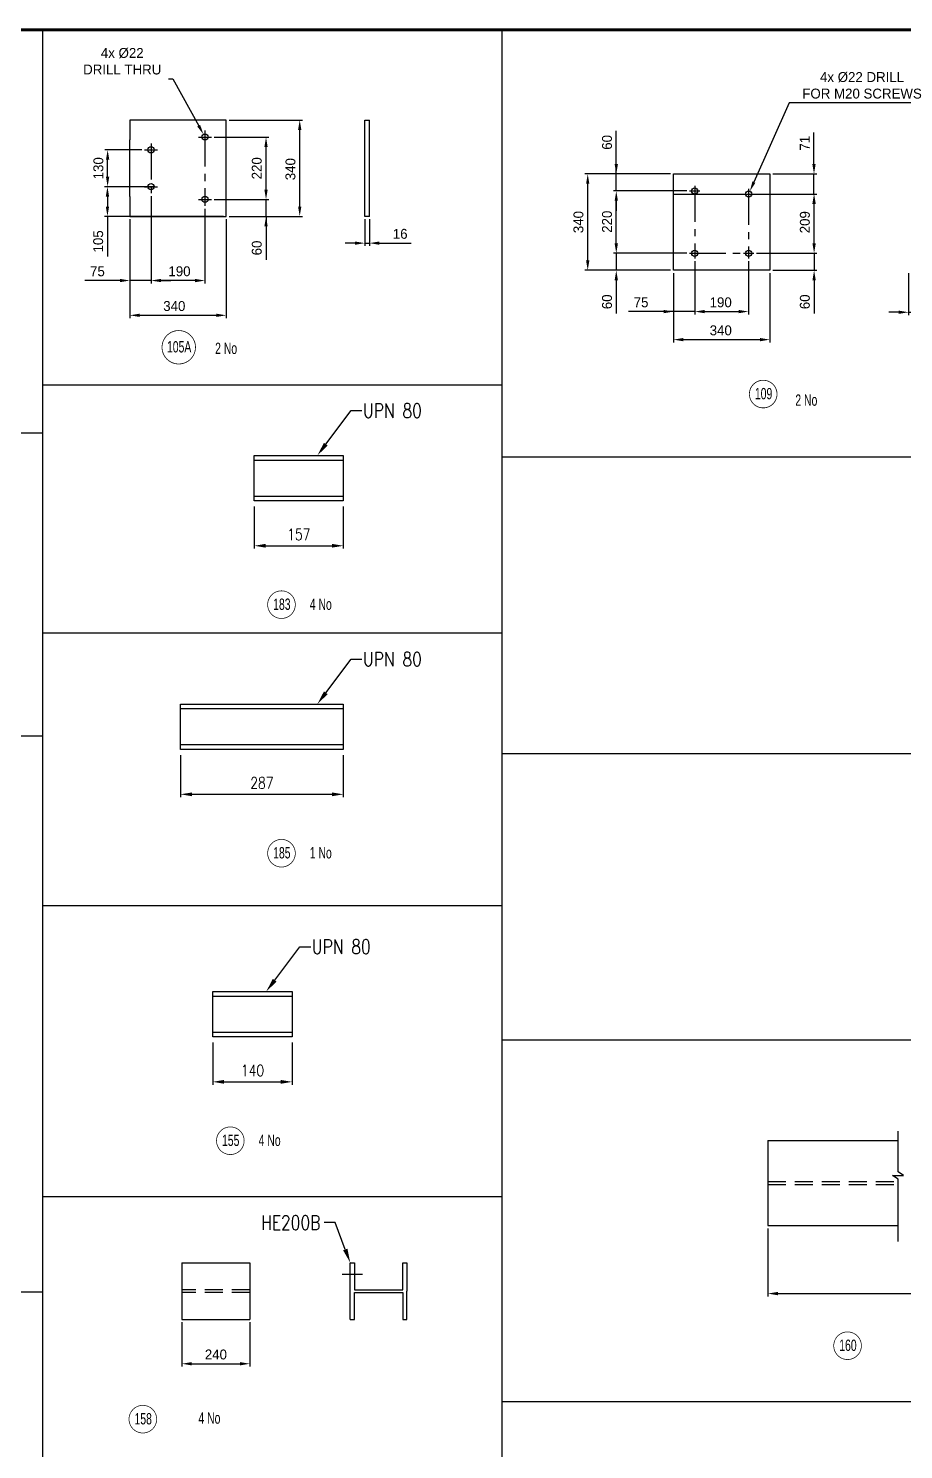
# Model space of a CAD drawing. Header units: millimetres. Extents: x 0 to 16187, y -20471 to 6290.
# Drawn here: x 13326 to 13635, y 1802 to 2303 of the extents above; entities that cross this region are included whole.
import ezdxf
from ezdxf import colors
from ezdxf.entities.mleader import LeaderData, LeaderLine
from ezdxf.enums import TextEntityAlignment as Align
from ezdxf.math import Vec2, Vec3

# ---------------------------------------------------------------- set-up
doc = ezdxf.new("R2010")
doc.units = ezdxf.units.MM
doc.header["$PDSIZE"] = -1
doc.linetypes.add('CENTERX2', pattern=[20.32, 12.7, -2.54, 2.54, -2.54])
doc.linetypes.add('DASHED2', pattern=[9.525, 6.35, -3.175])
doc.layers.add('BORDER1', color=3, linetype='Continuous')
doc.layers.add('BORDER2', color=7, linetype='Continuous')
doc.styles.add('ROMANC', font='ROMANC', dxfattribs={"height": 5})
doc.styles.add('ROMANS', font='ROMANS.shx', dxfattribs={"width": 0.8})
doc.styles.add('ROMANT', font='ROMANT', dxfattribs={"height": 4})
doc.styles.add('SLDTEXTSTYLE2', font='TXT', dxfattribs={"width": 0.686449})
doc.dimstyles.new('AM_ISO', dxfattribs={"dimtxt": 3.5, "dimasz": 3.5, "dimexe": 1, "dimexo": 1, "dimgap": 1.5, "dimtad": 1, "dimdsep": 46, "dimtxsty": 'Standard', "dimcen": 0, "dimclrd": 1, "dimclre": 1, "dimclrt": 1, "dimadec": 0, "dimazin": 2, "dimtp": 0.1, "dimtm": 0.1, "dimtfac": 0.71, "dimtdec": 3, "dimtmove": 0, "dimatfit": 3, "dimfxl": 1, "dimlwd": -1, "dimlwe": -1, "dimarcsym": 1})
doc.dimstyles.new('AM_ISO$3', dxfattribs={"dimtxt": 3.5, "dimasz": 3.5, "dimexe": 1, "dimexo": 1, "dimgap": 1.5, "dimtad": 1, "dimtoh": 1, "dimdsep": 46, "dimtxsty": 'Standard', "dimcen": 0, "dimclrd": 1, "dimclre": 1, "dimclrt": 1, "dimadec": 0, "dimazin": 2, "dimtp": 0.1, "dimtm": 0.1, "dimtfac": 0.71, "dimtdec": 3, "dimtofl": 0, "dimtmove": 0, "dimatfit": 0, "dimfxl": 1, "dimlwd": -1, "dimlwe": -1, "dimarcsym": 1})
doc.dimstyles.new('ISO-25', dxfattribs={"dimtxt": 2.5, "dimasz": 2.5, "dimexe": 1.25, "dimexo": 0.625, "dimtad": 1, "dimtxsty": 'Standard', "dimcen": 2.5, "dimadec": 0, "dimazin": 0, "dimtfac": 1, "dimtmove": 0, "dimatfit": 3, "dimfxl": 1, "dimarcsym": 0})

# ---------------------------------------------------------------- blocks, each defined once
blk = doc.blocks.new('*D1205')
at = {"color": 1, "linetype": 'ByBlock'}
for p, q in [((13582.89, 2245.06), (13604.2, 2245.06)), ((13603.2, 2227.66), (13603.2, 2241.56)), ((13582.89, 2224.16), (13604.2, 2224.16))]:
    blk.add_line(p, q, dxfattribs=at)
at = {"color": 1}
for points in [[(13603.78, 2241.56), (13602.62, 2241.56), (13603.2, 2245.06)], [(13602.62, 2227.66), (13603.78, 2227.66), (13603.2, 2224.16)]]:
    blk.add_solid(points, dxfattribs=at)
at = {"layer": 'Defpoints', "color": 0}
for p in [(13581.89, 2245.06), (13603.2, 2245.06), (13581.89, 2224.16)]:
    blk.add_point(p, dxfattribs=at)
at = {"color": 1, "insert": (13599.95, 2235.11), "char_height": 3.5, "attachment_point": 5, "rotation": 90}
blk.add_mtext('209', dxfattribs=at)
blk = doc.blocks.new('*D1206')
at = {"color": 1, "linetype": 'ByBlock'}
for p, q in [((13558.31, 2246.16), (13532.43, 2246.16)), ((13533.43, 2227.66), (13533.43, 2242.66)), ((13558.31, 2224.16), (13532.43, 2224.16))]:
    blk.add_line(p, q, dxfattribs=at)
at = {"color": 1}
for points in [[(13534.02, 2242.66), (13532.85, 2242.66), (13533.43, 2246.16)], [(13532.85, 2227.66), (13534.02, 2227.66), (13533.43, 2224.16)]]:
    blk.add_solid(points, dxfattribs=at)
at = {"layer": 'Defpoints', "color": 0}
for p in [(13533.43, 2246.16), (13559.31, 2246.16), (13559.31, 2224.16)]:
    blk.add_point(p, dxfattribs=at)
at = {"color": 1, "insert": (13530.18, 2235.29), "char_height": 3.5, "attachment_point": 5, "rotation": 90}
blk.add_mtext('220', dxfattribs=at)
blk = doc.blocks.new('*D1207')
at = {"color": 1, "linetype": 'ByBlock'}
for p, q in [((13561.1, 2221.37), (13561.1, 2202.58)), ((13580.1, 2221.37), (13580.1, 2202.58)), ((13564.6, 2203.58), (13576.6, 2203.58))]:
    blk.add_line(p, q, dxfattribs=at)
at = {"color": 1}
for points in [[(13564.6, 2204.16), (13564.6, 2203), (13561.1, 2203.58)], [(13576.6, 2203), (13576.6, 2204.16), (13580.1, 2203.58)]]:
    blk.add_solid(points, dxfattribs=at)
at = {"layer": 'Defpoints', "color": 0}
for p in [(13561.1, 2222.37), (13580.1, 2222.37), (13580.1, 2203.58)]:
    blk.add_point(p, dxfattribs=at)
at = {"color": 1, "insert": (13570.26, 2206.83), "char_height": 3.5, "attachment_point": 5}
blk.add_mtext('190', dxfattribs=at)
blk = doc.blocks.new('*D1208')
at = {"color": 1, "linetype": 'ByBlock'}
for p, q in [((13594.4, 2277.22), (13581.97, 2249.26)), ((13644.32, 2277.22), (13594.4, 2277.22))]:
    blk.add_line(p, q, dxfattribs=at)
at = {"color": 1}
blk.add_solid([(13581.44, 2249.5), (13582.5, 2249.02), (13580.55, 2246.06)], dxfattribs=at)
at = {"layer": 'Defpoints', "color": 0}
for p in [(13579.65, 2244.05), (13580.55, 2246.06)]:
    blk.add_point(p, dxfattribs=at)
at = {"color": 1, "insert": (13620.11, 2283.39), "char_height": 3.5, "attachment_point": 5}
blk.add_mtext('4x %%c22 DRILL\\PFOR M20 SCREWS', dxfattribs=at)
blk = doc.blocks.new('*D1209')
at = {"color": 1, "linetype": 'ByBlock'}
for p, q in [((13553.6, 2217.16), (13553.6, 2192.68)), ((13587.6, 2217.16), (13587.6, 2192.68)), ((13557.1, 2193.68), (13584.1, 2193.68))]:
    blk.add_line(p, q, dxfattribs=at)
at = {"color": 1}
for points in [[(13557.1, 2194.27), (13557.1, 2193.1), (13553.6, 2193.68)], [(13584.1, 2193.1), (13584.1, 2194.27), (13587.6, 2193.68)]]:
    blk.add_solid(points, dxfattribs=at)
at = {"layer": 'Defpoints', "color": 0}
for p in [(13553.6, 2218.16), (13587.6, 2218.16), (13587.6, 2193.68)]:
    blk.add_point(p, dxfattribs=at)
at = {"color": 1, "insert": (13570.28, 2196.93), "char_height": 3.5, "attachment_point": 5}
blk.add_mtext('340', dxfattribs=at)
blk = doc.blocks.new('*D1210')
at = {"color": 1, "linetype": 'ByBlock'}
for p, q in [((13552.6, 2252.16), (13522.36, 2252.16)), ((13523.36, 2221.66), (13523.36, 2248.66)), ((13552.6, 2218.16), (13522.36, 2218.16))]:
    blk.add_line(p, q, dxfattribs=at)
at = {"color": 1}
for points in [[(13523.95, 2248.66), (13522.78, 2248.66), (13523.36, 2252.16)], [(13522.78, 2221.66), (13523.95, 2221.66), (13523.36, 2218.16)]]:
    blk.add_solid(points, dxfattribs=at)
at = {"layer": 'Defpoints', "color": 0}
for p in [(13523.36, 2252.16), (13553.6, 2252.16), (13553.6, 2218.16)]:
    blk.add_point(p, dxfattribs=at)
at = {"color": 1, "insert": (13520.11, 2235.16), "char_height": 3.5, "attachment_point": 5, "rotation": 90}
blk.add_mtext('340', dxfattribs=at)
blk = doc.blocks.new('*D1211')
at = {"color": 1, "linetype": 'ByBlock'}
for p, q in [((13533.43, 2227.66), (13533.43, 2231.16)), ((13558.31, 2224.16), (13532.43, 2224.16)), ((13533.43, 2224.16), (13533.43, 2218.16)), ((13552.6, 2218.16), (13532.43, 2218.16)), ((13533.43, 2214.66), (13533.43, 2202.91))]:
    blk.add_line(p, q, dxfattribs=at)
at = {"color": 1}
for points in [[(13532.85, 2227.66), (13534.02, 2227.66), (13533.43, 2224.16)], [(13534.02, 2214.66), (13532.85, 2214.66), (13533.43, 2218.16)]]:
    blk.add_solid(points, dxfattribs=at)
at = {"layer": 'Defpoints', "color": 0}
for p in [(13559.31, 2224.16), (13533.43, 2218.16), (13553.6, 2218.16)]:
    blk.add_point(p, dxfattribs=at)
at = {"color": 1, "insert": (13530.18, 2207.03), "char_height": 3.5, "attachment_point": 5, "rotation": 90}
blk.add_mtext('60', dxfattribs=at)
blk = doc.blocks.new('*D1212')
at = {"color": 1, "linetype": 'ByBlock'}
for p, q in [((13603.2, 2227.66), (13603.2, 2231.16)), ((13582.89, 2224.16), (13604.2, 2224.16)), ((13603.2, 2224.16), (13603.2, 2218.16)), ((13588.6, 2218.16), (13604.2, 2218.16)), ((13603.2, 2214.66), (13603.2, 2202.91))]:
    blk.add_line(p, q, dxfattribs=at)
at = {"color": 1}
for points in [[(13602.62, 2227.66), (13603.78, 2227.66), (13603.2, 2224.16)], [(13603.78, 2214.66), (13602.62, 2214.66), (13603.2, 2218.16)]]:
    blk.add_solid(points, dxfattribs=at)
at = {"layer": 'Defpoints', "color": 0}
for p in [(13581.89, 2224.16), (13587.6, 2218.16), (13603.2, 2218.16)]:
    blk.add_point(p, dxfattribs=at)
at = {"color": 1, "insert": (13599.95, 2207.03), "char_height": 3.5, "attachment_point": 5, "rotation": 90}
blk.add_mtext('60', dxfattribs=at)
blk = doc.blocks.new('*D1214')
at = {"color": 1, "linetype": 'ByBlock'}
for p, q in [((13533.43, 2252.16), (13533.43, 2267.41)), ((13533.43, 2255.66), (13533.43, 2259.16)), ((13552.6, 2252.16), (13532.43, 2252.16)), ((13533.43, 2246.16), (13533.43, 2252.16)), ((13558.31, 2246.16), (13532.43, 2246.16)), ((13533.43, 2242.66), (13533.43, 2239.16))]:
    blk.add_line(p, q, dxfattribs=at)
at = {"color": 1}
for points in [[(13532.85, 2255.66), (13534.02, 2255.66), (13533.43, 2252.16)], [(13534.02, 2242.66), (13532.85, 2242.66), (13533.43, 2246.16)]]:
    blk.add_solid(points, dxfattribs=at)
at = {"layer": 'Defpoints', "color": 0}
for p in [(13533.43, 2252.16), (13553.6, 2252.16), (13559.31, 2246.16)]:
    blk.add_point(p, dxfattribs=at)
at = {"color": 1, "insert": (13530.18, 2263.28), "char_height": 3.5, "attachment_point": 5, "rotation": 90}
blk.add_mtext('60', dxfattribs=at)
blk = doc.blocks.new('*D1217')
at = {"color": 1, "linetype": 'ByBlock'}
for p, q in [((13561.1, 2221.37), (13561.1, 2202.58)), ((13553.6, 2217.16), (13553.6, 2202.58)), ((13553.6, 2203.58), (13537.77, 2203.58)), ((13550.1, 2203.58), (13546.6, 2203.58)), ((13561.1, 2203.58), (13553.6, 2203.58)), ((13564.6, 2203.58), (13568.1, 2203.58))]:
    blk.add_line(p, q, dxfattribs=at)
at = {"color": 1}
for points in [[(13550.1, 2203), (13550.1, 2204.16), (13553.6, 2203.58)], [(13564.6, 2204.16), (13564.6, 2203), (13561.1, 2203.58)]]:
    blk.add_solid(points, dxfattribs=at)
at = {"layer": 'Defpoints', "color": 0}
for p in [(13561.1, 2222.37), (13553.6, 2218.16), (13553.6, 2203.58)]:
    blk.add_point(p, dxfattribs=at)
at = {"color": 1, "insert": (13542.18, 2206.83), "char_height": 3.5, "attachment_point": 5}
blk.add_mtext('75', dxfattribs=at)
blk = doc.blocks.new('*D1224')
at = {"color": 1, "linetype": 'ByBlock'}
for p, q in [((13366.12, 2260.64), (13353.05, 2260.64)), ((13354.05, 2251.14), (13354.05, 2257.14)), ((13366.12, 2247.64), (13353.05, 2247.64))]:
    blk.add_line(p, q, dxfattribs=at)
at = {"color": 1}
for points in [[(13354.64, 2257.14), (13353.47, 2257.14), (13354.05, 2260.64)], [(13353.47, 2251.14), (13354.64, 2251.14), (13354.05, 2247.64)]]:
    blk.add_solid(points, dxfattribs=at)
at = {"layer": 'Defpoints', "color": 0}
for p in [(13354.05, 2260.64), (13367.12, 2260.64), (13367.12, 2247.64)]:
    blk.add_point(p, dxfattribs=at)
at = {"color": 1, "insert": (13350.8, 2254.14), "char_height": 3.5, "attachment_point": 5, "rotation": 90}
blk.add_mtext('130', dxfattribs=at)
blk = doc.blocks.new('*D1225')
at = {"color": 1, "linetype": 'ByBlock'}
for p, q in [((13369.39, 2244.36), (13369.39, 2213.53)), ((13388.39, 2239.87), (13388.39, 2213.53)), ((13384.89, 2214.53), (13372.89, 2214.53))]:
    blk.add_line(p, q, dxfattribs=at)
at = {"color": 1}
for points in [[(13372.89, 2215.12), (13372.89, 2213.95), (13369.39, 2214.53)], [(13384.89, 2213.95), (13384.89, 2215.12), (13388.39, 2214.53)]]:
    blk.add_solid(points, dxfattribs=at)
at = {"layer": 'Defpoints', "color": 0}
for p in [(13369.39, 2245.36), (13388.39, 2240.87), (13369.39, 2214.53)]:
    blk.add_point(p, dxfattribs=at)
at = {"color": 1, "insert": (13379.4, 2217.78), "char_height": 3.5, "attachment_point": 5}
blk.add_mtext('190', dxfattribs=at)
blk = doc.blocks.new('*D1226')
at = {"color": 1, "linetype": 'ByBlock'}
for p, q in [((13396.89, 2271.14), (13422.8, 2271.14)), ((13421.8, 2240.64), (13421.8, 2267.64)), ((13396.89, 2237.14), (13422.8, 2237.14))]:
    blk.add_line(p, q, dxfattribs=at)
at = {"color": 1}
for points in [[(13422.38, 2267.64), (13421.22, 2267.64), (13421.8, 2271.14)], [(13421.22, 2240.64), (13422.38, 2240.64), (13421.8, 2237.14)]]:
    blk.add_solid(points, dxfattribs=at)
at = {"layer": 'Defpoints', "color": 0}
for p in [(13395.89, 2271.14), (13421.8, 2271.14), (13395.89, 2237.14)]:
    blk.add_point(p, dxfattribs=at)
at = {"color": 1, "insert": (13418.55, 2253.83), "char_height": 3.5, "attachment_point": 5, "rotation": 90}
blk.add_mtext('340', dxfattribs=at)
blk = doc.blocks.new('*D1227')
at = {"color": 1, "linetype": 'ByBlock'}
for p, q in [((13361.89, 2236.14), (13361.89, 2201.27)), ((13395.89, 2236.14), (13395.89, 2201.27)), ((13365.39, 2202.27), (13392.39, 2202.27))]:
    blk.add_line(p, q, dxfattribs=at)
at = {"color": 1}
for points in [[(13365.39, 2202.85), (13365.39, 2201.69), (13361.89, 2202.27)], [(13392.39, 2201.69), (13392.39, 2202.85), (13395.89, 2202.27)]]:
    blk.add_solid(points, dxfattribs=at)
at = {"layer": 'Defpoints', "color": 0}
for p in [(13361.89, 2237.14), (13395.89, 2237.14), (13395.89, 2202.27)]:
    blk.add_point(p, dxfattribs=at)
at = {"color": 1, "insert": (13377.57, 2205.52), "char_height": 3.5, "attachment_point": 5}
blk.add_mtext('340', dxfattribs=at)
blk = doc.blocks.new('*D1228')
at = {"color": 1, "linetype": 'ByBlock'}
for p, q in [((13369.39, 2244.36), (13369.39, 2213.53)), ((13361.89, 2236.14), (13361.89, 2213.53)), ((13358.39, 2214.53), (13346.06, 2214.53)), ((13369.39, 2214.53), (13361.89, 2214.53)), ((13372.89, 2214.53), (13376.39, 2214.53))]:
    blk.add_line(p, q, dxfattribs=at)
at = {"color": 1}
for points in [[(13358.39, 2213.95), (13358.39, 2215.12), (13361.89, 2214.53)], [(13372.89, 2215.12), (13372.89, 2213.95), (13369.39, 2214.53)]]:
    blk.add_solid(points, dxfattribs=at)
at = {"layer": 'Defpoints', "color": 0}
for p in [(13369.39, 2245.36), (13361.89, 2237.14), (13361.89, 2214.53)]:
    blk.add_point(p, dxfattribs=at)
at = {"color": 1, "insert": (13350.47, 2217.78), "char_height": 3.5, "attachment_point": 5}
blk.add_mtext('75', dxfattribs=at)
blk = doc.blocks.new('*D1229')
at = {"color": 1, "linetype": 'ByBlock'}
for p, q in [((13370.66, 2247.64), (13352.99, 2247.64)), ((13353.99, 2244.14), (13353.99, 2240.64)), ((13394.89, 2237.14), (13352.99, 2237.14)), ((13353.99, 2237.14), (13353.99, 2223.06))]:
    blk.add_line(p, q, dxfattribs=at)
at = {"color": 1}
for points in [[(13354.57, 2244.14), (13353.41, 2244.14), (13353.99, 2247.64)], [(13353.41, 2240.64), (13354.57, 2240.64), (13353.99, 2237.14)]]:
    blk.add_solid(points, dxfattribs=at)
at = {"layer": 'Defpoints', "color": 0}
for p in [(13371.66, 2247.64), (13353.99, 2237.14), (13395.89, 2237.14)]:
    blk.add_point(p, dxfattribs=at)
at = {"color": 1, "insert": (13350.74, 2228.35), "char_height": 3.5, "attachment_point": 5, "rotation": 90}
blk.add_mtext('105', dxfattribs=at)
blk = doc.blocks.new('*D1230')
at = {"color": 1, "linetype": 'ByBlock'}
for p, q in [((13375.54, 2285.72), (13377.04, 2285.72)), ((13377.04, 2285.72), (13386.17, 2269.17))]:
    blk.add_line(p, q, dxfattribs=at)
at = {"color": 1}
blk.add_solid([(13385.66, 2268.89), (13386.68, 2269.45), (13387.86, 2266.1)], dxfattribs=at)
at = {"layer": 'Defpoints', "color": 0}
for p in [(13387.86, 2266.1), (13388.92, 2264.18)]:
    blk.add_point(p, dxfattribs=at)
at = {"color": 1, "insert": (13359.21, 2291.89), "char_height": 3.5, "attachment_point": 5}
blk.add_mtext('4x %%c22\\PDRILL THRU', dxfattribs=at)
blk = doc.blocks.new('*D1270')
at = {"color": 0, "lineweight": -2}
for p, q in [((13391.13, 1945.66), (13391.13, 1930.83)), ((13419.13, 1945.66), (13419.13, 1930.83)), ((13395.13, 1931.83), (13415.13, 1931.83))]:
    blk.add_line(p, q, dxfattribs=at)
at = {"color": 0}
for points in [[(13395.13, 1932.5), (13395.13, 1931.16), (13391.13, 1931.83)], [(13415.13, 1931.16), (13415.13, 1932.5), (13419.13, 1931.83)]]:
    blk.add_solid(points, dxfattribs=at)
at = {"layer": 'Defpoints', "color": 0}
for p in [(13391.13, 1947.66), (13419.13, 1947.66), (13419.13, 1931.83)]:
    blk.add_point(p, dxfattribs=at)
at = {"color": 0, "insert": (13405.16, 1935.83), "char_height": 4, "attachment_point": 5, "style": 'ROMANS'}
blk.add_mtext('140', dxfattribs=at)
blk = doc.blocks.new('*D1316')
at = {"color": 1, "linetype": 'ByBlock'}
for p, q in [((13636.51, 2217.16), (13636.51, 2202.34)), ((13638.11, 2217.16), (13638.11, 2202.34)), ((13633.01, 2203.34), (13629.51, 2203.34)), ((13636.51, 2203.34), (13638.11, 2203.34)), ((13638.11, 2203.34), (13652.77, 2203.34)), ((13641.61, 2203.34), (13645.11, 2203.34))]:
    blk.add_line(p, q, dxfattribs=at)
at = {"color": 1}
for points in [[(13633.01, 2202.76), (13633.01, 2203.92), (13636.51, 2203.34)], [(13641.61, 2203.92), (13641.61, 2202.76), (13638.11, 2203.34)]]:
    blk.add_solid(points, dxfattribs=at)
at = {"layer": 'Defpoints', "color": 0}
for p in [(13636.51, 2218.16), (13638.11, 2218.16), (13638.11, 2203.34)]:
    blk.add_point(p, dxfattribs=at)
at = {"color": 1, "insert": (13648.94, 2206.59), "char_height": 3.5, "attachment_point": 5}
blk.add_mtext('16', dxfattribs=at)
blk = doc.blocks.new('*D1317')
at = {"color": 1, "linetype": 'ByBlock'}
for p, q in [((13444.79, 2236.14), (13444.79, 2226.73)), ((13446.39, 2236.14), (13446.39, 2226.73)), ((13441.29, 2227.73), (13437.79, 2227.73)), ((13444.79, 2227.73), (13446.39, 2227.73)), ((13449.89, 2227.73), (13461.06, 2227.73))]:
    blk.add_line(p, q, dxfattribs=at)
at = {"color": 1}
for points in [[(13441.29, 2227.14), (13441.29, 2228.31), (13444.79, 2227.73)], [(13449.89, 2228.31), (13449.89, 2227.14), (13446.39, 2227.73)]]:
    blk.add_solid(points, dxfattribs=at)
at = {"layer": 'Defpoints', "color": 0}
for p in [(13444.79, 2237.14), (13446.39, 2237.14), (13446.39, 2227.73)]:
    blk.add_point(p, dxfattribs=at)
at = {"color": 1, "insert": (13457.23, 2230.98), "char_height": 3.5, "attachment_point": 5}
blk.add_mtext('16', dxfattribs=at)
blk = doc.blocks.new('*D1851')
at = {"color": 1, "linetype": 'ByBlock'}
for p, q in [((13586.91, 1880.12), (13586.91, 1856.13)), ((13731.64, 1880.12), (13731.64, 1856.13)), ((13590.41, 1857.13), (13728.14, 1857.13))]:
    blk.add_line(p, q, dxfattribs=at)
at = {"color": 1}
for points in [[(13590.41, 1857.71), (13590.41, 1856.54), (13586.91, 1857.13)], [(13728.14, 1856.54), (13728.14, 1857.71), (13731.64, 1857.13)]]:
    blk.add_solid(points, dxfattribs=at)
at = {"layer": 'Defpoints', "color": 0}
for p in [(13586.91, 1881.12), (13731.64, 1881.12), (13731.64, 1857.13)]:
    blk.add_point(p, dxfattribs=at)
at = {"color": 1, "insert": (13659.28, 1860.38), "char_height": 3.5, "attachment_point": 5}
blk.add_mtext('5315', dxfattribs=at)
blk = doc.blocks.new('*U609')
at = {"layer": 'BORDER1', "color": 154, "true_color": 0x1859a9, "const_width": 1}
blk.add_lwpolyline([(1.81, 811), (1144, 811), (1144, 0), (0, 0), (0, 811)], close=True, dxfattribs=at)
at = {"layer": 'BORDER2', "flags": 8}
for tag, height, style, p in [('REV-A', 3.24, 'ROMANS', (986.93, 140.25)), ('RE-A', 8.06, 'ROMANT', (1084.63, 7.17))]:
    blk.add_attdef(tag, text='', height=height, dxfattribs=dict(at, style=style)).set_placement(p, align=Align.CENTER)
at = {"layer": 'BORDER2', "style": 'ROMANS', "width": 3.830216}
blk.add_attdef('DATE-A', text='', height=3.24, dxfattribs=at).set_placement((995.51, 140.25), (1008.51, 140.25), align=Align.FIT)
at = {"layer": 'BORDER2'}
for tag, height, style, p in [('DRN-A', 3.24, 'ROMANS', (1018.38, 140.25)), ('CHD-A', 3.24, 'ROMANS', (1032.35, 140.25)), ('APD-A', 3.24, 'ROMANS', (1046.64, 140.25)), ('CONS_CONT_VEND', 4.2, 'ROMANC', (1061.39, 72.83))]:
    blk.add_attdef(tag, text='', height=height, dxfattribs=dict(at, style=style)).set_placement(p, align=Align.CENTER)
at = {"layer": 'BORDER2', "style": 'ROMANS', "width": 0.8}
for tag, p, height in [('1:X', (997.23, 122.55), 3.5), ('LOC', (1042.74, 122.55), 3.5), ('PROJ_NO', (1118.64, 122.55), 3.5), ('CONS_DRG_NO', (1011, 63), 3)]:
    blk.add_attdef(tag, p, '', height=height, dxfattribs=at)
at = {"layer": 'BORDER2', "lineweight": 30, "width": 0.8, "flags": 104}
blk.add_attdef('COMMENTS-A', text='', height=2.2, dxfattribs=at).set_placement((1055.21, 142.07), align=Align.MIDDLE_LEFT)
at = {"layer": 'BORDER2', "style": 'ROMANS', "width": 0.8}
for tag, p in [('PROJECT_TITLE_1', (1061.07, 55.35)), ('PROJECT_TITLE_2', (1061.07, 49.3))]:
    blk.add_attdef(tag, text='', height=3.5, dxfattribs=at).set_placement(p, align=Align.MIDDLE)
at = {"layer": 'BORDER2', "style": 'ROMANT', "width": 0.8}
for tag, p in [('DRG_TITLE_1', (1061.07, 36.31)), ('DRG_TITLE_2', (1061.07, 28.31)), ('DRG_TITLE_3', (1061.07, 20.31))]:
    blk.add_attdef(tag, text='', height=5, dxfattribs=at).set_placement(p, align=Align.CENTER)
at = {"layer": 'BORDER2', "style": 'ROMANT'}
for tag, p in [('AR', (995, 7.17)), ('PA', (1011.74, 7.17)), ('DC', (1028.45, 7.17)), ('TS', (1120.84, 7.17))]:
    blk.add_attdef(tag, p, '', height=8.06, dxfattribs=at)
for tag, p in [('SRNO', (1074.7, 7.17)), ('SH', (1115.8, 7.18))]:
    blk.add_attdef(tag, text='', height=8.06, dxfattribs=at).set_placement(p, align=Align.RIGHT)
at = {"layer": 'BORDER2', "style": 'ROMANS', "flags": 2}
blk.add_attdef('TB_VERSION', text='', height=2, dxfattribs=at).set_placement((1, -1), align=Align.TOP_LEFT)
blk = doc.blocks.new('*D4519')
at = {"color": 1, "linetype": 'ByBlock'}
for p, q in [((13391.66, 2265.14), (13410.92, 2265.14)), ((13409.92, 2246.64), (13409.92, 2261.64)), ((13391.66, 2243.14), (13410.92, 2243.14))]:
    blk.add_line(p, q, dxfattribs=at)
at = {"color": 1}
for points in [[(13410.5, 2261.64), (13409.33, 2261.64), (13409.92, 2265.14)], [(13409.33, 2246.64), (13410.5, 2246.64), (13409.92, 2243.14)]]:
    blk.add_solid(points, dxfattribs=at)
at = {"layer": 'Defpoints', "color": 0}
for p in [(13390.66, 2265.14), (13409.92, 2265.14), (13390.66, 2243.14)]:
    blk.add_point(p, dxfattribs=at)
at = {"color": 1, "insert": (13406.67, 2254.14), "char_height": 3.5, "attachment_point": 5, "rotation": 90}
blk.add_mtext('220', dxfattribs=at)
blk = doc.blocks.new('*D4520')
at = {"color": 1, "linetype": 'ByBlock'}
for p, q in [((13409.92, 2246.64), (13409.92, 2250.14)), ((13391.66, 2243.14), (13410.92, 2243.14)), ((13409.92, 2237.14), (13409.92, 2243.14)), ((13396.89, 2237.14), (13410.92, 2237.14)), ((13409.92, 2237.14), (13409.92, 2221.89)), ((13409.92, 2233.64), (13409.92, 2230.14))]:
    blk.add_line(p, q, dxfattribs=at)
at = {"color": 1}
for points in [[(13409.33, 2246.64), (13410.5, 2246.64), (13409.92, 2243.14)], [(13410.5, 2233.64), (13409.33, 2233.64), (13409.92, 2237.14)]]:
    blk.add_solid(points, dxfattribs=at)
at = {"layer": 'Defpoints', "color": 0}
for p in [(13390.66, 2243.14), (13409.92, 2243.14), (13395.89, 2237.14)]:
    blk.add_point(p, dxfattribs=at)
at = {"color": 1, "insert": (13406.67, 2226.02), "char_height": 3.5, "attachment_point": 5, "rotation": 90}
blk.add_mtext('60', dxfattribs=at)
blk = doc.blocks.new('*D4521')
at = {"color": 1, "linetype": 'ByBlock'}
for p, q in [((13603.16, 2255.66), (13603.16, 2266.82)), ((13588.6, 2252.16), (13604.16, 2252.16)), ((13603.16, 2245.06), (13603.16, 2252.16)), ((13582.89, 2245.06), (13604.16, 2245.06)), ((13603.16, 2241.56), (13603.16, 2238.06))]:
    blk.add_line(p, q, dxfattribs=at)
at = {"color": 1}
for points in [[(13602.57, 2255.66), (13603.74, 2255.66), (13603.16, 2252.16)], [(13603.74, 2241.56), (13602.57, 2241.56), (13603.16, 2245.06)]]:
    blk.add_solid(points, dxfattribs=at)
at = {"layer": 'Defpoints', "color": 0}
for p in [(13587.6, 2252.16), (13603.16, 2252.16), (13581.89, 2245.06)]:
    blk.add_point(p, dxfattribs=at)
at = {"color": 1, "insert": (13599.91, 2262.99), "char_height": 3.5, "attachment_point": 5, "rotation": 90}
blk.add_mtext('71', dxfattribs=at)
blk = doc.blocks.new('*D5373')
at = {"color": 1, "linetype": 'ByBlock'}
for p, q in [((13380.24, 1847.01), (13380.24, 1831.37)), ((13404.24, 1847.01), (13404.24, 1831.37)), ((13383.74, 1832.37), (13400.74, 1832.37))]:
    blk.add_line(p, q, dxfattribs=at)
at = {"color": 1}
for points in [[(13383.74, 1832.95), (13383.74, 1831.79), (13380.24, 1832.37)], [(13400.74, 1831.79), (13400.74, 1832.95), (13404.24, 1832.37)]]:
    blk.add_solid(points, dxfattribs=at)
at = {"layer": 'Defpoints', "color": 0}
for p in [(13380.24, 1848.01), (13404.24, 1848.01), (13404.24, 1832.37)]:
    blk.add_point(p, dxfattribs=at)
at = {"color": 1, "insert": (13392.24, 1835.62), "char_height": 3.5, "attachment_point": 5}
blk.add_mtext('240', dxfattribs=at)
blk = doc.blocks.new('*D5383')
at = {"color": 0, "lineweight": -2}
for p, q in [((13405.77, 2134.8), (13405.77, 2119.96)), ((13437.17, 2134.8), (13437.17, 2119.96)), ((13409.77, 2120.96), (13433.17, 2120.96))]:
    blk.add_line(p, q, dxfattribs=at)
at = {"color": 0}
for points in [[(13409.77, 2121.63), (13409.77, 2120.3), (13405.77, 2120.96)], [(13433.17, 2120.3), (13433.17, 2121.63), (13437.17, 2120.96)]]:
    blk.add_solid(points, dxfattribs=at)
at = {"layer": 'Defpoints', "color": 0}
for p in [(13405.77, 2136.8), (13437.17, 2136.8), (13437.17, 2120.96)]:
    blk.add_point(p, dxfattribs=at)
at = {"color": 0, "insert": (13421.47, 2124.96), "char_height": 4, "attachment_point": 5, "style": 'ROMANS'}
blk.add_mtext('157', dxfattribs=at)
blk = doc.blocks.new('*D5384')
at = {"color": 0, "lineweight": -2}
for p, q in [((13379.77, 2047.1), (13379.77, 2032.27)), ((13437.17, 2047.1), (13437.17, 2032.27)), ((13383.77, 2033.27), (13433.17, 2033.27))]:
    blk.add_line(p, q, dxfattribs=at)
at = {"color": 0}
for points in [[(13383.77, 2033.93), (13383.77, 2032.6), (13379.77, 2033.27)], [(13433.17, 2032.6), (13433.17, 2033.93), (13437.17, 2033.27)]]:
    blk.add_solid(points, dxfattribs=at)
at = {"layer": 'Defpoints', "color": 0}
for p in [(13379.77, 2049.1), (13437.17, 2049.1), (13437.17, 2033.27)]:
    blk.add_point(p, dxfattribs=at)
at = {"color": 0, "insert": (13408.47, 2037.27), "char_height": 4, "attachment_point": 5, "style": 'ROMANS'}
blk.add_mtext('287', dxfattribs=at)

msp = doc.modelspace()

# ---------------------------------------------------------------- linework, layer by layer
for p, q in [((13331.14581, 2302.98256), (13331.14581, 1491.98256)), ((13493.11131, 2302.98256), (13493.11131, 1491.98256)), ((13361.8889, 2244.14108), (13361.8889, 2264.14108)), ((13331.14581, 2177.76986), (13493.11131, 2177.76986)), ((13097.39791, 2160.79188), (13331.14581, 2160.79188)), ((13405.7705, 2151.19808), (13437.1705, 2151.19808)), ((13493.11131, 2152.30927), (13811.62266, 2152.30927)), ((13437.1705, 2138.39808), (13405.7705, 2138.39808)), ((13331.14581, 2090.2105), (13493.11131, 2090.2105)), ((13379.7705, 2063.49925), (13437.1705, 2063.49925)), ((13097.39791, 2053.95621), (13331.14581, 2053.95621)), ((13437.1705, 2050.69925), (13379.7705, 2050.69925)), ((13493.11131, 2047.71496), (13811.62266, 2047.71496)), ((13331.14581, 1994.01587), (13493.11131, 1994.01587)), ((13391.13358, 1962.06411), (13419.13358, 1962.06411)), ((13419.13358, 1949.26411), (13391.13358, 1949.26411)), ((13493.11131, 1946.66623), (13811.62266, 1946.66623)), ((13586.9087, 1911.11545), (13632.84106, 1911.11545)), ((13586.9087, 1911.11545), (13586.9087, 1881.11545)), ((13632.84106, 1900.02886), (13632.84106, 1914.46078)), ((13632.84106, 1897.46039), (13630.87353, 1898.77439)), ((13630.87353, 1898.77439), (13634.709, 1898.77439)), ((13634.709, 1898.77439), (13632.84106, 1900.02886)), ((13632.84106, 1875.44414), (13632.84106, 1897.46039)), ((13331.14581, 1891.32578), (13493.11131, 1891.32578)), ((13586.9087, 1881.11545), (13632.84106, 1881.11545)), ((13380.24278, 1868.01116), (13380.24278, 1848.01116)), ((13404.24278, 1868.01116), (13404.24278, 1848.01116)), ((13097.39791, 1857.79132), (13331.14581, 1857.79132)), ((13380.24278, 1848.01116), (13404.24278, 1848.01116)), ((13493.11131, 1819.02572), (13811.62266, 1819.02572))]:
    msp.add_line(p, q)
at = {"color": 7, "linetype": 'Continuous', "lineweight": 25}
for p, q in [((13395.8889, 2271.14108), (13361.8889, 2271.14108)), ((13361.8889, 2271.14108), (13361.8889, 2264.14108)), ((13395.8889, 2237.14108), (13395.8889, 2271.14108)), ((13444.79445, 2271.14108), (13446.39445, 2271.14108)), ((13444.79445, 2237.14108), (13444.79445, 2271.14108)), ((13446.39445, 2237.14108), (13446.39445, 2271.14108)), ((13553.5995, 2252.1573), (13587.5995, 2252.1573)), ((13553.5995, 2218.1573), (13553.5995, 2252.1573)), ((13587.5995, 2252.1573), (13587.5995, 2218.1573)), ((13361.8889, 2244.14108), (13361.8889, 2237.14108)), ((13553.5995, 2245.0573), (13587.5995, 2245.0573)), ((13361.8889, 2237.14108), (13395.8889, 2237.14108)), ((13446.39445, 2237.14108), (13444.79445, 2237.14108)), ((13587.5995, 2218.1573), (13553.5995, 2218.1573)), ((13380.24278, 1868.01116), (13404.24278, 1868.01116)), ((13439.62864, 1868.01116), (13441.12864, 1868.01116)), ((13439.62864, 1848.01116), (13439.62864, 1868.01116)), ((13441.12864, 1868.01116), (13441.12864, 1858.46116)), ((13458.12864, 1858.46116), (13458.12864, 1868.01116)), ((13458.12864, 1868.01116), (13459.62864, 1868.01116)), ((13459.62864, 1868.01116), (13459.62864, 1858.01116)), ((13441.12864, 1858.46116), (13458.12864, 1858.46116)), ((13441.12864, 1857.56116), (13458.12864, 1857.56116)), ((13441.12864, 1848.01116), (13441.12864, 1857.56116)), ((13458.12864, 1857.56116), (13458.12864, 1848.01116)), ((13459.62864, 1848.01116), (13459.62864, 1858.01116)), ((13439.62864, 1848.01116), (13441.12864, 1848.01116)), ((13458.12864, 1848.01116), (13459.62864, 1848.01116))]:
    msp.add_line(p, q, dxfattribs=at)
at = {"color": 3, "linetype": 'CENTERX2', "lineweight": 25}
for p, q in [((13388.3889, 2267.41433), (13388.3889, 2240.86784)), ((13369.3889, 2262.90948), (13369.3889, 2245.36299)), ((13386.11566, 2265.14108), (13390.66214, 2265.14108)), ((13367.11566, 2260.63623), (13371.66214, 2260.63623)), ((13367.11566, 2247.63623), (13371.66214, 2247.63623)), ((13561.0995, 2247.94634), (13561.0995, 2222.36826)), ((13580.0995, 2246.89634), (13580.0995, 2222.36826)), ((13386.11566, 2243.14108), (13390.66214, 2243.14108)), ((13559.31046, 2246.1573), (13562.88854, 2246.1573)), ((13578.31046, 2245.0573), (13581.88854, 2245.0573)), ((13559.31046, 2224.1573), (13581.88854, 2224.1573)), ((13578.31046, 2224.1573), (13581.88854, 2224.1573))]:
    msp.add_line(p, q, dxfattribs=at)
at = {"color": 2, "linetype": 'DASHED2'}
for p, q in [((13586.9087, 1896.66545), (13632.84106, 1896.66545)), ((13586.9087, 1895.56545), (13632.84106, 1895.56545)), ((13404.24278, 1858.46116), (13380.24278, 1858.46116)), ((13404.24278, 1857.56116), (13380.24278, 1857.56116))]:
    msp.add_line(p, q, dxfattribs=at)
at = {"color": 3, "linetype": 'CENTERX2'}
msp.add_line((13436.76643, 1864.01116), (13443.99085, 1864.01116), dxfattribs=at)
at = {"color": 2}
for points in [[(13385.0389, 2190.99197, 0.275, 0.275, 1), (13373.2414, 2190.99197, 0.275, 0.275, 1)], [(13590.12572, 2174.47881, 0.275, 0.275, 1), (13580.37572, 2174.47881, 0.275, 0.275, 1)], [(13420.23909, 2100.18809, 0.25, 0.25, 1), (13410.48909, 2100.18809, 0.25, 0.25, 1)], [(13420.23909, 2012.48926, 0.25, 0.25, 1), (13410.48909, 2012.48926, 0.25, 0.25, 1)], [(13402.20217, 1911.05412, 0.25, 0.25, 1), (13392.45217, 1911.05412, 0.25, 0.25, 1)], [(13619.87215, 1838.73182, 0.25, 0.25, 1), (13610.12215, 1838.73182, 0.25, 0.25, 1)], [(13371.34564, 1812.81529, 0.25, 0.25, 1), (13361.59564, 1812.81529, 0.25, 0.25, 1)]]:
    msp.add_lwpolyline(points, format="xyseb", close=True, dxfattribs=at)
for points in [[(13405.7705, 2152.79808), (13437.1705, 2152.79808), (13437.1705, 2136.79808), (13405.7705, 2136.79808)], [(13379.7705, 2065.09925), (13437.1705, 2065.09925), (13437.1705, 2049.09925), (13379.7705, 2049.09925)], [(13391.13358, 1963.66411), (13419.13358, 1963.66411), (13419.13358, 1947.66411), (13391.13358, 1947.66411)]]:
    msp.add_lwpolyline(points, close=True)
for centre in [(13369.3889, 2260.63623), (13388.3889, 2265.14108), (13369.3889, 2247.63623), (13388.3889, 2243.14108)]:
    msp.add_circle(centre, 1.1)
at = {"color": 7, "linetype": 'Continuous', "lineweight": 25}
for centre in [(13561.0995, 2246.1573), (13580.0995, 2245.0573), (13561.0995, 2224.1573), (13580.0995, 2224.1573)]:
    msp.add_circle(centre, 1.1, dxfattribs=at)

# ---------------------------------------------------------------- block references
at = {"layer": 'BORDER1'}
msp.add_blockref('*U609', (12832.62266, 1491.98256), dxfattribs=at)

# ---------------------------------------------------------------- texts
at = {"color": 2, "style": 'SLDTEXTSTYLE2', "width": 0.686449}
for s, p in [('105A', (13379.27853, 2191.15048)), ('2 No', (13395.84244, 2190.6206)), ('109', (13585.3839, 2174.63319)), ('2 No', (13600.45758, 2172.35431)), ('183', (13415.49726, 2100.34247)), ('4 No', (13429.22365, 2100.34247)), ('185', (13415.49726, 2012.64363)), ('1 No', (13429.22365, 2012.64363)), ('155', (13397.46035, 1911.20849)), ('4 No', (13411.18673, 1911.20849)), ('160', (13615.13033, 1838.8862)), ('4 No', (13389.95075, 1813.20773)), ('158', (13366.60382, 1812.96966))]:
    msp.add_text(s, height=4, dxfattribs=at).set_placement(p, align=Align.MIDDLE_CENTER)

# ---------------------------------------------------------------- dimensions: what is measured, and where the dimension line sits
for p1, p2, text, picture, middle in [((13388.92009, 2264.17784), (13387.85771, 2266.10433), '4x <>\\PDRILL THRU', '*D1230', (13359.20605, 2285.72181)), ((13579.65266, 2244.05215), (13580.54635, 2246.06245), '4x <> DRILL\\PFOR M20 SCREWS', '*D1208', (13620.10812, 2277.22493))]:
    dim = msp.add_diameter_dim_2p(p1=p1, p2=p2, text=text, dimstyle='AM_ISO$3', override={"dimtxt": 3.5, "dimlfac": 10, "dimtxsty": 'Standard'})
    dim.commit()
    dim.dimension.update_dxf_attribs({"geometry": picture, "text_midpoint": middle, "dimtype": 163})
for base, p1, p2, picture, middle in [((13421.79943, 2271.14108), (13395.8889, 2237.14108), (13395.8889, 2271.14108), '*D1226', (13421.79943, 2253.82807)), ((13533.43446, 2252.1573), (13559.31046, 2246.1573), (13553.5995, 2252.1573), '*D1214', (13533.43446, 2263.2823)), ((13354.05344, 2260.63623), (13367.11566, 2247.63623), (13367.11566, 2260.63623), '*D1224', (13354.05344, 2254.13623)), ((13353.99021, 2237.14108), (13371.66214, 2247.63623), (13395.8889, 2237.14108), '*D1229', (13353.99021, 2228.34942)), ((13409.91656, 2243.14108), (13395.8889, 2237.14108), (13390.66214, 2243.14108), '*D4520', (13409.91656, 2226.01608)), ((13533.43446, 2246.1573), (13559.31046, 2224.1573), (13559.31046, 2246.1573), '*D1206', (13533.43446, 2235.29395)), ((13603.2007, 2245.0573), (13581.88854, 2224.1573), (13581.88854, 2245.0573), '*D1205', (13603.2007, 2235.11129))]:
    dim = msp.add_linear_dim(base=base, p1=p1, p2=p2, angle=90, dimstyle='AM_ISO', override={"dimtxt": 3.5, "dimdec": 0, "dimlfac": 10})
    dim.commit()
    dim.dimension.update_dxf_attribs({"geometry": picture, "text_midpoint": middle, "dimtype": 160})
for base, p1, p2, picture, middle in [((13603.15524, 2252.1573), (13581.88854, 2245.0573), (13587.5995, 2252.1573), '*D4521', (13599.90524, 2262.99063)), ((13409.91656, 2265.14108), (13390.66214, 2243.14108), (13390.66214, 2265.14108), '*D4519', (13406.66656, 2254.14108)), ((13523.36456, 2252.1573), (13553.5995, 2218.1573), (13553.5995, 2252.1573), '*D1210', (13520.11456, 2235.1573)), ((13533.43446, 2218.1573), (13559.31046, 2224.1573), (13553.5995, 2218.1573), '*D1211', (13530.18446, 2207.0323)), ((13603.2007, 2218.1573), (13581.88854, 2224.1573), (13587.5995, 2218.1573), '*D1212', (13599.9507, 2207.0323))]:
    dim = msp.add_linear_dim(base=base, p1=p1, p2=p2, angle=90, dimstyle='AM_ISO', override={"dimtxt": 3.5, "dimdec": 0, "dimlfac": 10})
    dim.commit()
    dim.dimension.update_dxf_attribs({"geometry": picture, "text_midpoint": middle})
for base, p1, p2, picture, middle in [((13361.8889, 2214.53459), (13369.3889, 2245.36299), (13361.8889, 2237.14108), '*D1228', (13350.47223, 2217.78459)), ((13446.39445, 2227.7254), (13444.79445, 2237.14108), (13446.39445, 2237.14108), '*D1317', (13457.22778, 2230.9754))]:
    dim = msp.add_linear_dim(base=base, p1=p1, p2=p2, dimstyle='AM_ISO', override={"dimtxt": 3.5, "dimdec": 0, "dimlfac": 10})
    dim.commit()
    dim.dimension.update_dxf_attribs({"geometry": picture, "text_midpoint": middle})
for base, p1, p2, override, picture, middle in [((13369.3889, 2214.53459), (13388.3889, 2240.86784), (13369.3889, 2245.36299), {"dimtxt": 3.5, "dimdec": 0, "dimlfac": 10}, '*D1225', (13379.40441, 2214.53459)), ((13395.8889, 2202.27022), (13361.8889, 2237.14108), (13395.8889, 2237.14108), {"dimtxt": 3.5, "dimdec": 0, "dimlfac": 10}, '*D1227', (13377.57108, 2202.27022)), ((13553.5995, 2203.57958), (13561.0995, 2222.36826), (13553.5995, 2218.1573), {"dimtxt": 3.5, "dimdec": 0, "dimlfac": 10}, '*D1217', (13542.18283, 2203.57958)), ((13580.0995, 2203.57958), (13561.0995, 2222.36826), (13580.0995, 2222.36826), {"dimtxt": 3.5, "dimdec": 0, "dimlfac": 10}, '*D1207', (13570.25564, 2203.57958)), ((13587.5995, 2193.68221), (13553.5995, 2218.1573), (13587.5995, 2218.1573), {"dimtxt": 3.5, "dimdec": 0, "dimlfac": 10}, '*D1209', (13570.27754, 2193.68221)), ((13638.10505, 2203.33991), (13636.50505, 2218.1573), (13638.10505, 2218.1573), {"dimtxt": 3.5, "dimdec": 0, "dimlfac": 10}, '*D1316', (13648.93839, 2203.33991)), ((13404.24278, 1832.37003), (13380.24278, 1848.01116), (13404.24278, 1848.01116), {"dimtxt": 3.5, "dimlfac": 10}, '*D5373', (13392.24278, 1832.37003))]:
    dim = msp.add_linear_dim(base=base, p1=p1, p2=p2, dimstyle='AM_ISO', override=override)
    dim.commit()
    dim.dimension.update_dxf_attribs({"geometry": picture, "text_midpoint": middle, "dimtype": 160})
at = {"color": 1}
for base, p1, p2, picture, middle in [((13437.1705, 2120.96405), (13405.7705, 2136.79808), (13437.1705, 2136.79808), '*D5383', (13421.4705, 2120.96405)), ((13437.1705, 2033.26521), (13379.7705, 2049.09925), (13437.1705, 2049.09925), '*D5384', (13408.4705, 2033.26521)), ((13419.13358, 1931.83007), (13391.13358, 1947.66411), (13419.13358, 1947.66411), '*D1270', (13405.16011, 1931.83007))]:
    dim = msp.add_linear_dim(base=base, p1=p1, p2=p2, dimstyle='ISO-25', override={"dimtxt": 4, "dimasz": 4, "dimexe": 1, "dimexo": 2, "dimgap": 2, "dimlfac": 5, "dimtxsty": 'ROMANS', "dimtix": 1}, dxfattribs=at)
    dim.commit()
    dim.dimension.update_dxf_attribs({"geometry": picture, "text_midpoint": middle, "dimtype": 160})
dim = msp.add_linear_dim(base=(13731.64226, 1857.12555), p1=(13586.9087, 1881.11545), p2=(13731.64226, 1881.11545), text='5315', dimstyle='AM_ISO', override={"dimtxt": 3.5, "dimtxsty": 'Standard'})
dim.commit()
dim.dimension.update_dxf_attribs({"geometry": '*D1851', "text_midpoint": (13659.27548, 1860.37555)})

# ---------------------------------------------------------------- leaders
ml = msp.add_multileader_mtext('Standard', dxfattribs=at)
ml.set_content('UPN 80', color=1, style='ROMANS')
ml.set_leader_properties()
ml.build(insert=Vec2(0, 0))
ml.multileader.update_dxf_attribs({"dogleg_length": 3.84358, "arrow_head_size": 5})
ctx = ml.context
ctx.base_point, ctx.char_height, ctx.arrow_head_size, ctx.landing_gap_size, ctx.plane_origin = Vec3(13443.72692, 2168.64094), 5, 5, 0.4, Vec3(64775.15873, -25317.44368)
notes = []
notes.append((ctx, [(0, (1, 1, 0), (13439.88334, 2168.64094), (1, 0), 3.84358, [(0, [(13428.00501, 2152.79808)], 0, [])])]))
ctx.mtext.insert, ctx.mtext.width = Vec3(13444.12692, 2171.14094), 144.3262905
ml = msp.add_multileader_mtext('Standard', dxfattribs=at)
ml.set_content('UPN 80', color=1, style='ROMANS')
ml.set_leader_properties()
ml.build(insert=Vec2(0, 0))
ml.multileader.update_dxf_attribs({"dogleg_length": 3.84358, "arrow_head_size": 5})
ctx = ml.context
ctx.base_point, ctx.char_height, ctx.arrow_head_size, ctx.landing_gap_size, ctx.plane_origin = Vec3(13259.01451, 2146.69776), 5, 5, 0.4, Vec3(64587.67521, -25342.80982)
notes.append((ctx, [(0, (1, 1, 0), (13255.17094, 2146.69776), (1, 0), 3.84358, [(0, [(13240.52149, 2127.43195)], 0, [])])]))
ctx.mtext.insert, ctx.mtext.width = Vec3(13259.41451, 2149.19776), 144.3262905
ml = msp.add_multileader_mtext('Standard', dxfattribs=at)
ml.set_content('UPN 80', color=1, style='ROMANS')
ml.set_leader_properties()
ml.build(insert=Vec2(0, 0))
ml.multileader.update_dxf_attribs({"dogleg_length": 3.84358, "arrow_head_size": 5})
ctx = ml.context
ctx.base_point, ctx.char_height, ctx.arrow_head_size, ctx.landing_gap_size, ctx.plane_origin = Vec3(13443.72692, 2080.94211), 5, 5, 0.4, Vec3(64775.15873, -25405.14252)
notes.append((ctx, [(0, (1, 1, 0), (13439.88334, 2080.94211), (1, 0), 3.84358, [(0, [(13428.00501, 2065.09925)], 0, [])])]))
ctx.mtext.insert, ctx.mtext.width = Vec3(13444.12692, 2083.44211), 144.3262905
ml = msp.add_multileader_mtext('Standard', dxfattribs=at)
ml.set_content('UPN 80', color=1, style='ROMANS')
ml.set_leader_properties()
ml.build(insert=Vec2(0, 0))
ml.multileader.update_dxf_attribs({"dogleg_length": 3.84358, "arrow_head_size": 5})
ctx = ml.context
ctx.base_point, ctx.char_height, ctx.arrow_head_size, ctx.landing_gap_size, ctx.plane_origin = Vec3(13425.69, 1979.50697), 5, 5, 0.4, Vec3(64757.12181, -25506.57766)
notes.append((ctx, [(0, (1, 1, 0), (13421.84643, 1979.50697), (1, 0), 3.84358, [(0, [(13409.96809, 1963.66411)], 0, [])])]))
ctx.mtext.insert, ctx.mtext.width = Vec3(13426.09, 1982.00697), 144.3262905
ml = msp.add_multileader_mtext('Standard', dxfattribs=at)
ml.set_content('HE300B', color=1, style='ROMANS')
ml.set_leader_properties()
ml.build(insert=Vec2(0, 0))
ml.multileader.update_dxf_attribs({"dogleg_length": 3.84358, "arrow_head_size": 5})
ctx = ml.context
ctx.base_point, ctx.char_height, ctx.arrow_head_size, ctx.landing_gap_size, ctx.plane_origin = Vec3(13754.426, 1925.26682), 5, 5, 0.4, Vec3(65358.71428, -25564.12631)
ctx.text_align_type = 2
notes.append((ctx, [(0, (1, 1, 0), (13780.94958, 1925.26682), (-1, 0), 3.84358, [(0, [(13786.28911, 1911.11545)], 0, [])])]))
ctx.mtext.insert, ctx.mtext.width, ctx.mtext.alignment = Vec3(13776.706, 1927.76682), 144.3262905, 3
ml = msp.add_multileader_mtext('Standard', dxfattribs=at)
ml.set_content('HE200B', color=1, style='ROMANS')
ml.set_leader_properties()
ml.build(insert=Vec2(0, 0))
ml.multileader.update_dxf_attribs({"dogleg_length": 3.84358, "arrow_head_size": 5})
ctx = ml.context
ctx.base_point, ctx.char_height, ctx.arrow_head_size, ctx.landing_gap_size, ctx.plane_origin = Vec3(13407.76554, 1882.16252), 5, 5, 0.4, Vec3(65028.85382, -25607.23061)
notes.append((ctx, [(0, (1, 1, 0), (13434.28912, 1882.16252), (-1, 0), 3.84358, [(0, [(13439.62864, 1868.01116)], 0, [])])]))
ctx.mtext.insert, ctx.mtext.width = Vec3(13408.16554, 1884.66252), 144.3262905
for ctx, leaders in notes:
    for number, flags, end, landing, length, lines in leaders:
        leader = LeaderData()
        leader.index, (leader.has_last_leader_line, leader.has_dogleg_vector, leader.attachment_direction) = number, flags
        leader.last_leader_point, leader.dogleg_vector, leader.dogleg_length = Vec3(end), Vec3(landing), length
        for number, points, colour, breaks in lines:
            line = LeaderLine()
            line.index, line.vertices, line.color, line.breaks = number, Vec3.list(points), colors.encode_raw_color(colour), breaks
            leader.lines.append(line)
        ctx.leaders.append(leader)

doc.saveas('drawing.dxf')
